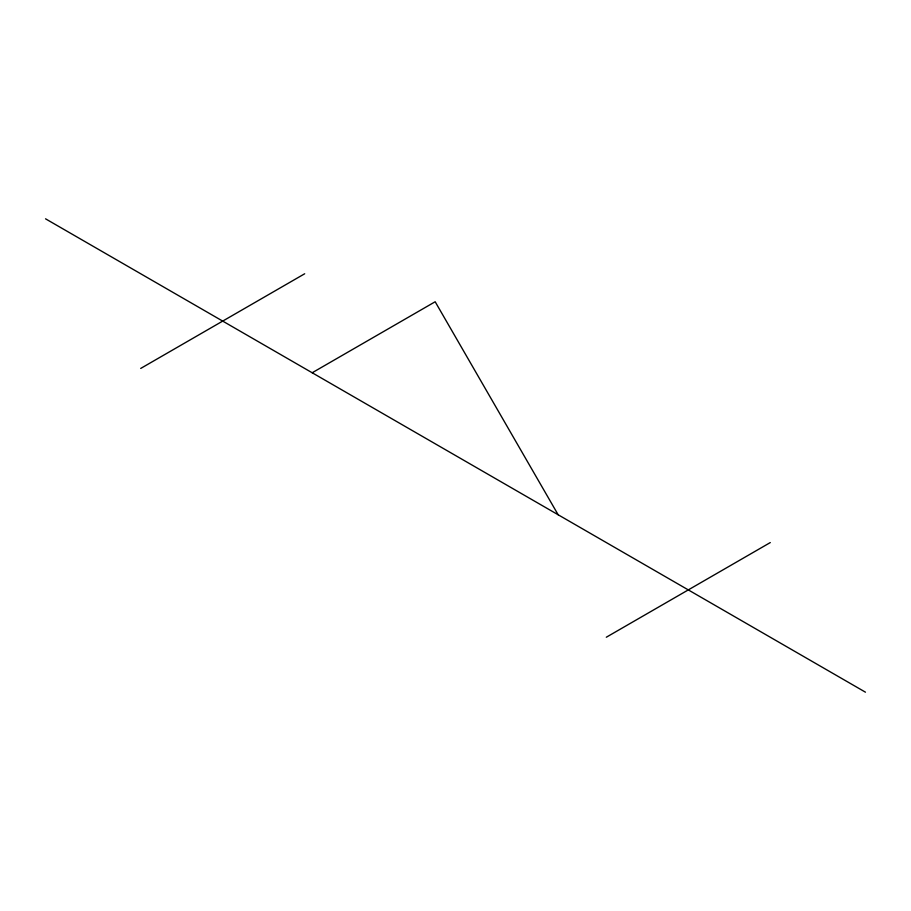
<?xml version="1.0" encoding="UTF-8"?>
<svg xmlns="http://www.w3.org/2000/svg" width="911" height="911" viewBox="0 0 911 911"><rect width="100%" height="100%" fill="white"/><g stroke="black" fill="none" stroke-linecap="round" stroke-linejoin="round"><path stroke-width="1.37" d="M140.715 368.431L304.695 273.767M312.188 372.758L435.173 301.757L558.158 514.772M606.305 637.233L770.285 542.569M45.55 218.822L865.45 692.178"/></g></svg>
